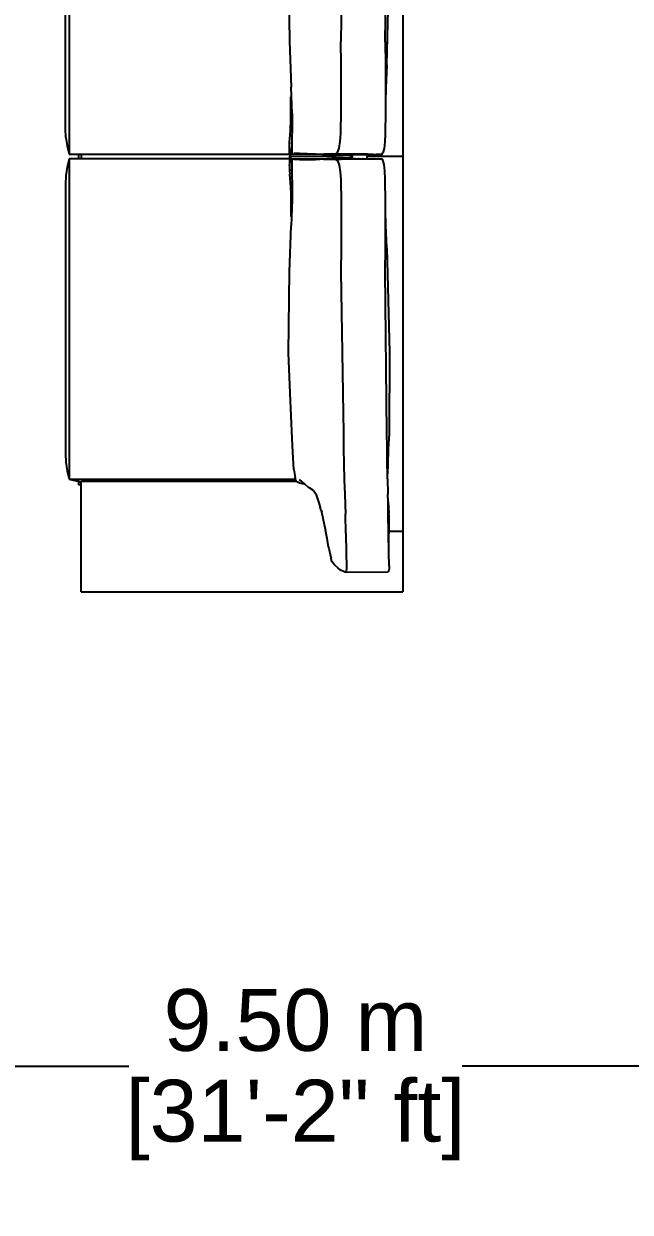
# Model space of a CAD drawing. Header units: metres. Extents: x 244.4 to 340.3, y -4.1 to 64.3.
# Drawn here: x 309.825 to 311.121, y 45.246 to 47.783 of the extents above; entities that cross this region are included whole.
import ezdxf

# ---------------------------------------------------------------- set-up
doc = ezdxf.new("R2010")
doc.units = ezdxf.units.M
doc.layers.get('Defpoints').update_dxf_attribs({"lineweight": 0})
doc.layers.add('Edges', color=7, linetype='Continuous')
doc.styles.add('TEXTS', font='swissl.ttf')
doc.dimstyles.new('Copy of DIMTEXT', dxfattribs={"dimscale": 0.3, "dimtxt": 0.22, "dimasz": 0.18, "dimexe": 0.05, "dimexo": 0.05, "dimgap": 0.05, "dimtad": 0, "dimzin": 1, "dimdsep": 46, "dimtxsty": 'TEXTS', "dimblk": 'ARCHTICK', "dimcen": 0.1, "dimclrd": 256, "dimclre": 6, "dimclrt": 7, "dimadec": 0, "dimazin": 0, "dimtfac": 0.15, "dimtix": 1, "dimtofl": 0, "dimtmove": 1, "dimatfit": 3, "dimldrblk": 'OPEN', "dimfxl": 0, "dimtolj": 1, "dimtzin": 0, "dimarcsym": 0})

# ---------------------------------------------------------------- blocks, each defined once
blk = doc.blocks.new('Living Room Set 09 pl')
at = {"layer": 'Edges'}
for p, q in [((141.63, 73.88), (141.63, 25.15)), ((104.25, 61.25), (104.25, 25.41)), ((103.86, 28.24), (103.86, 58.42)), ((139.67, 38), (139.86, 56.07)), ((128.83, 47.1), (128.95, 38.06)), ((134.83, 47.08), (134.7, 38.04)), ((139.83, 35.42), (140.16, 47.03)), ((128.95, 38.06), (129.14, 32.91)), ((134.72, 35.47), (134.7, 38.04)), ((139.67, 38), (139.69, 35.42)), ((134.73, 32.89), (134.72, 35.47)), ((139.69, 35.42), (139.69, 32.84)), ((139.83, 35.42), (139.74, 32.84)), ((129.2, 30.97), (129.14, 32.91)), ((134.72, 30.3), (134.73, 32.89)), ((139.74, 32.84), (139.69, 31.23)), ((139.69, 32.84), (139.69, 31.23)), ((129.11, 31.28), (129.08, 31.85)), ((129.11, 30.37), (129.11, 31.28)), ((129.18, 29.93), (129.2, 30.97)), ((129.23, 30), (129.2, 30.97)), ((139.69, 31.23), (139.68, 30.26)), ((129.08, 28.52), (129.18, 29.93)), ((129.11, 29.03), (129.11, 30.37)), ((129.23, 30), (129.2, 25.46)), ((134.69, 27.72), (134.72, 30.3)), ((139.68, 30.26), (139.66, 27.67)), ((103.9, 27.28), (103.86, 28.24)), ((128.97, 27.13), (129.08, 28.52)), ((129.07, 28.33), (129.11, 29.03)), ((103.9, 27.28), (104.03, 26.34)), ((128.94, 26.37), (128.97, 26.74)), ((128.95, 26.75), (128.97, 27.13)), ((128.95, 26.24), (128.95, 26.75)), ((134.5, 26.1), (134.63, 26.84)), ((134.63, 26.84), (134.69, 27.72)), ((139.63, 26.8), (139.54, 26.05)), ((139.66, 27.67), (139.63, 26.8)), ((104.03, 26.34), (104.25, 25.41)), ((104.25, 25.41), (105.31, 25.41)), ((105.31, 25.41), (105.31, 24.89)), ((105.31, 25.41), (105.63, 25.41)), ((105.63, 25.41), (105.63, 24.89)), ((105.63, 25.41), (128.95, 25.41)), ((128.93, 26.01), (128.94, 26.37)), ((128.94, 25.53), (128.93, 26.01)), ((128.94, 25.48), (128.94, 25.53)), ((129.12, 25.47), (128.94, 25.48)), ((128.94, 25.48), (128.95, 25.41)), ((128.95, 26.19), (128.95, 26.24)), ((128.95, 26.19), (128.98, 25.91)), ((128.95, 25.41), (128.98, 25.21)), ((128.98, 25.91), (129.04, 25.66)), ((128.99, 25.15), (129.04, 25.32)), ((129.04, 25.66), (129.12, 25.5)), ((129.04, 25.32), (129.12, 25.47)), ((129.12, 25.5), (129.14, 25.49)), ((129.12, 25.47), (129.14, 25.49)), ((129.12, 25.47), (129.12, 25.47)), ((129.14, 25.49), (129.14, 25.48)), ((129.15, 25.49), (129.14, 25.49)), ((129.14, 25.49), (129.15, 25.49)), ((129.15, 25.49), (129.14, 25.49)), ((129.14, 25.49), (129.14, 25.49)), ((129.14, 25.49), (129.15, 25.48)), ((129.2, 25.44), (129.14, 25.48)), ((129.16, 26.17), (129.16, 26.17)), ((129.2, 25.44), (135.99, 25.4)), ((129.2, 25.44), (134.1, 25.43)), ((130.07, 25.48), (129.44, 25.48)), ((130.94, 25.47), (130.07, 25.48)), ((130.94, 25.47), (130.07, 25.48)), ((130.07, 25.48), (131.86, 25.46)), ((130.07, 25.46), (130.07, 25.48)), ((131.87, 25.46), (131.86, 25.46)), ((131.87, 25.46), (131.87, 25.46)), ((132.79, 25.46), (132.79, 25.46)), ((132.79, 25.46), (133.85, 25.45)), ((133.08, 25.41), (134.04, 25.41)), ((134.1, 25.43), (133.72, 25.44)), ((133.85, 25.45), (134.09, 25.45)), ((134.09, 25.43), (134.1, 25.43)), ((134.1, 25.45), (134.12, 25.44)), ((134.12, 25.44), (134.1, 25.43)), ((135.99, 25.4), (134.1, 25.43)), ((134.1, 25.43), (134.1, 25.43)), ((134.1, 25.43), (134.1, 25.43)), ((134.1, 25.43), (134.84, 25.42)), ((134.84, 25.42), (134.1, 25.43)), ((134.1, 25.43), (134.1, 25.43)), ((134.11, 25.45), (134.12, 25.45)), ((134.12, 25.46), (134.14, 25.46)), ((134.12, 25.45), (134.14, 25.46)), ((134.12, 25.45), (134.12, 25.45)), ((134.12, 25.45), (134.12, 25.45)), ((134.12, 25.44), (134.12, 25.45)), ((134.12, 25.45), (134.12, 25.45)), ((134.14, 25.46), (134.31, 25.6)), ((134.19, 25.24), (135.78, 25.29)), ((134.31, 25.6), (134.5, 26.1)), ((134.48, 25.44), (135.9, 25.42)), ((134.84, 25.42), (135.9, 25.41)), ((135.88, 25.41), (134.84, 25.42)), ((135.9, 25.42), (135.48, 25.43)), ((135.86, 25.29), (135.78, 25.29)), ((135.82, 25.15), (135.78, 25.29)), ((135.86, 25.29), (135.82, 25.15)), ((135.88, 25.34), (135.86, 25.29)), ((135.88, 25.41), (135.9, 25.41)), ((135.94, 25.34), (135.88, 25.34)), ((135.9, 25.43), (135.9, 25.42)), ((135.9, 25.42), (135.99, 25.42)), ((135.9, 25.42), (135.9, 25.41)), ((135.9, 25.41), (135.9, 25.41)), ((135.9, 25.41), (135.99, 25.41)), ((135.99, 25.41), (135.9, 25.41)), ((135.95, 25.37), (135.94, 25.34)), ((135.95, 25.37), (135.99, 25.4)), ((135.98, 25.37), (135.95, 25.15)), ((135.99, 25.4), (135.98, 25.37)), ((135.99, 25.42), (136.01, 25.42)), ((135.99, 25.42), (135.99, 25.42)), ((135.99, 25.42), (135.99, 25.41)), ((135.99, 25.41), (136, 25.41)), ((135.99, 25.41), (135.99, 25.41)), ((135.99, 25.4), (136, 25.41)), ((135.99, 25.41), (135.99, 25.41)), ((135.99, 25.41), (136, 25.41)), ((135.99, 25.4), (136.01, 25.4)), ((135.99, 25.4), (135.99, 25.4)), ((136, 25.41), (136.01, 25.42)), ((136, 25.41), (136.01, 25.4)), ((136, 25.41), (136, 25.41)), ((136, 25.41), (136, 25.41)), ((136, 25.41), (136.01, 25.41)), ((136, 25.41), (136.01, 25.41)), ((136.01, 25.41), (136, 25.41)), ((136.01, 25.42), (136.01, 25.42)), ((136.01, 25.42), (136.01, 25.41)), ((136.01, 25.42), (136.01, 25.42)), ((136.59, 25.41), (136.01, 25.42)), ((136.01, 25.41), (136.01, 25.41)), ((136.01, 25.41), (136.01, 25.41)), ((136.31, 25.41), (136.01, 25.41)), ((136.01, 25.41), (136.31, 25.41)), ((136.01, 25.4), (137.63, 25.39)), ((136.32, 25.41), (136.31, 25.41)), ((136.59, 25.41), (136.32, 25.41)), ((136.32, 25.41), (136.32, 25.41)), ((136.32, 25.41), (136.59, 25.41)), ((136.6, 25.42), (136.59, 25.41)), ((136.59, 25.41), (136.59, 25.41)), ((136.59, 25.41), (136.59, 25.41)), ((136.74, 25.41), (136.59, 25.41)), ((136.59, 25.41), (136.59, 25.41)), ((136.59, 25.41), (136.59, 25.41)), ((136.86, 25.41), (136.59, 25.41)), ((136.59, 25.41), (136.86, 25.41)), ((137.63, 25.4), (136.74, 25.41)), ((136.74, 25.41), (137.63, 25.4)), ((137.63, 25.41), (136.86, 25.41)), ((136.86, 25.41), (137.11, 25.41)), ((137.63, 25.41), (137.63, 25.4)), ((137.75, 25.4), (137.63, 25.41)), ((137.63, 25.4), (138.65, 25.39)), ((137.63, 25.4), (137.63, 25.4)), ((137.63, 25.4), (137.63, 25.39)), ((137.79, 25.4), (137.63, 25.4)), ((137.63, 25.4), (137.63, 25.4)), ((137.63, 25.4), (138.41, 25.39)), ((137.63, 25.39), (137.63, 25.15)), ((137.79, 25.4), (137.79, 25.4)), ((138.19, 25.4), (137.79, 25.4)), ((138.31, 25.4), (138.19, 25.4)), ((138.41, 25.4), (138.41, 25.39)), ((138.41, 25.39), (138.65, 25.39)), ((139.27, 25.39), (138.65, 25.39)), ((138.65, 25.39), (138.65, 25.39)), ((138.65, 25.39), (138.65, 25.39)), ((138.65, 25.39), (139.27, 25.39)), ((139.27, 25.39), (139.41, 25.56)), ((139.27, 25.39), (139.27, 25.39)), ((139.27, 25.39), (139.27, 25.39)), ((139.54, 26.05), (139.41, 25.56)), ((104.03, 23.96), (103.9, 23.02)), ((104.25, 24.89), (104.03, 23.96)), ((104.25, 24.89), (104.25, -10.95)), ((105.31, 24.89), (104.25, 24.89)), ((105.63, 24.89), (105.31, 24.89)), ((128.95, 24.89), (105.63, 24.89)), ((128.94, 24.77), (128.93, 24.29)), ((128.93, 24.29), (128.94, 23.93)), ((128.94, 24.82), (128.95, 24.89)), ((129.12, 24.84), (128.94, 24.82)), ((128.94, 24.82), (128.94, 24.77)), ((128.95, 24.89), (128.98, 25.09)), ((128.95, 24.11), (128.98, 24.4)), ((128.95, 24.11), (128.95, 24.06)), ((128.95, 24.06), (128.95, 23.55)), ((128.98, 25.21), (128.99, 25.15)), ((128.98, 25.09), (128.99, 25.15)), ((128.98, 24.4), (129.04, 24.64)), ((128.99, 25.15), (129.04, 24.98)), ((132.69, 25.15), (128.99, 25.15)), ((129.04, 24.98), (129.12, 24.84)), ((129.04, 24.64), (129.12, 24.8)), ((129.12, 24.84), (129.12, 24.83)), ((129.12, 24.83), (129.14, 24.82)), ((129.12, 24.8), (129.14, 24.82)), ((129.2, 24.86), (129.14, 24.82)), ((129.14, 24.82), (129.14, 24.82)), ((129.14, 24.82), (129.14, 24.82)), ((129.14, 24.82), (129.14, 24.81)), ((129.14, 24.81), (129.15, 24.82)), ((129.16, 24.13), (129.15, 24.13)), ((129.2, 24.86), (134.44, 24.89)), ((134.1, 24.87), (129.2, 24.86)), ((129.2, 24.84), (129.23, 20.3)), ((130.07, 24.82), (129.44, 24.82)), ((131.35, 24.84), (130.07, 24.82)), ((130.07, 24.82), (131.86, 24.84)), ((130.07, 24.84), (130.07, 24.82)), ((134.1, 24.87), (131.35, 24.84)), ((131.35, 24.84), (132.36, 24.85)), ((134.19, 25.24), (132.69, 25.15)), ((134.19, 25.06), (132.69, 25.15)), ((132.79, 24.85), (132.79, 24.85)), ((132.8, 24.85), (132.79, 24.85)), ((132.79, 24.84), (133.85, 24.85)), ((132.79, 24.84), (132.79, 24.85)), ((132.79, 24.84), (132.8, 24.85)), ((132.79, 24.84), (132.79, 24.85)), ((132.79, 24.85), (132.79, 24.84)), ((133.85, 24.85), (134.09, 24.85)), ((134.44, 24.89), (134.04, 24.89)), ((134.09, 24.87), (134.1, 24.87)), ((135.34, 24.89), (134.1, 24.87)), ((134.1, 24.87), (134.84, 24.88)), ((134.1, 24.87), (134.1, 24.87)), ((134.1, 24.87), (134.1, 24.87)), ((134.1, 24.87), (134.1, 24.87)), ((134.12, 24.86), (134.1, 24.87)), ((134.12, 24.85), (134.12, 24.85)), ((134.12, 24.85), (134.12, 24.85)), ((134.12, 24.85), (134.13, 24.84)), ((134.12, 24.85), (134.12, 24.85)), ((134.13, 24.84), (134.14, 24.84)), ((134.14, 24.84), (134.31, 24.7)), ((134.19, 25.06), (135.78, 25.01)), ((134.31, 24.7), (134.5, 24.2)), ((134.44, 24.89), (135.89, 24.9)), ((135.34, 24.89), (134.44, 24.89)), ((134.48, 24.86), (134.73, 24.86)), ((134.5, 24.2), (134.63, 23.46)), ((135.9, 24.89), (134.84, 24.88)), ((134.84, 24.88), (135.9, 24.89)), ((135.89, 24.9), (135.34, 24.89)), ((135.9, 24.89), (135.34, 24.89)), ((135.55, 24.87), (135.48, 24.87)), ((135.82, 25.15), (135.78, 25.01)), ((135.86, 25.01), (135.78, 25.01)), ((135.82, 25.15), (135.95, 25.15)), ((135.86, 25.01), (135.82, 25.15)), ((135.88, 24.96), (135.86, 25.01)), ((135.88, 24.96), (135.94, 24.96)), ((135.89, 24.9), (135.88, 24.93)), ((135.9, 24.89), (135.89, 24.9)), ((135.99, 24.9), (135.89, 24.9)), ((135.9, 24.89), (135.9, 24.89)), ((135.99, 24.89), (135.9, 24.89)), ((135.9, 24.89), (135.99, 24.89)), ((135.95, 24.93), (135.94, 24.96)), ((135.98, 24.93), (135.95, 25.15)), ((135.95, 24.93), (135.99, 24.9)), ((135.99, 24.9), (135.98, 24.93)), ((135.99, 24.9), (136, 24.89)), ((135.99, 24.89), (135.99, 24.9)), ((135.99, 24.9), (135.99, 24.9)), ((135.99, 24.9), (135.99, 24.9)), ((136.01, 24.9), (135.99, 24.9)), ((135.99, 24.9), (135.99, 24.9)), ((135.99, 24.89), (135.99, 24.89)), ((136, 24.89), (135.99, 24.89)), ((135.99, 24.89), (136, 24.89)), ((136, 24.89), (136, 24.89)), ((136, 24.89), (136, 24.89)), ((136.01, 24.89), (136, 24.89)), ((136, 24.89), (136.01, 24.89)), ((136.01, 24.89), (136, 24.89)), ((136.01, 24.9), (139.27, 24.91)), ((136.01, 24.89), (136.01, 24.89)), ((136.01, 24.89), (136.01, 24.89)), ((136.31, 24.89), (136.01, 24.89)), ((136.31, 24.89), (136.01, 24.89)), ((136.32, 24.89), (136.31, 24.89)), ((136.32, 24.89), (136.59, 24.89)), ((136.59, 24.9), (136.59, 24.89)), ((136.73, 24.89), (136.59, 24.89)), ((136.73, 24.89), (137.17, 24.9)), ((137.11, 24.89), (137.07, 24.89)), ((137.17, 24.9), (137.17, 24.9)), ((137.17, 24.9), (137.79, 24.9)), ((141.63, 25.15), (137.63, 25.15)), ((137.63, 24.9), (137.63, 25.15)), ((137.63, 24.9), (137.63, 24.9)), ((137.79, 24.9), (138.41, 24.91)), ((137.79, 24.9), (138.41, 24.91)), ((137.79, 24.9), (137.79, 24.9)), ((137.79, 24.9), (137.79, 24.9)), ((138.31, 24.9), (138.27, 24.9)), ((138.41, 24.91), (139.27, 24.91)), ((139.41, 24.74), (139.27, 24.91)), ((139.27, 24.91), (139.27, 24.91)), ((139.27, 24.91), (139.27, 24.91)), ((139.54, 24.25), (139.41, 24.74)), ((139.63, 23.5), (139.54, 24.25)), ((141.63, 25.15), (141.63, -16.81)), ((103.9, 23.02), (103.86, 22.06)), ((128.94, 23.93), (128.97, 23.57)), ((128.95, 23.55), (128.97, 23.17)), ((129.08, 21.78), (128.97, 23.17)), ((134.63, 23.46), (134.69, 22.59)), ((139.66, 22.63), (139.63, 23.5)), ((139.68, 20.04), (139.66, 22.63)), ((103.86, 22.06), (103.86, -8.12)), ((129.07, 21.97), (129.11, 21.27)), ((129.18, 20.37), (129.08, 21.78)), ((134.69, 22.59), (134.72, 20)), ((129.11, 21.27), (129.11, 19.93)), ((129.2, 19.33), (129.18, 20.37)), ((129.23, 20.3), (129.2, 19.33)), ((134.72, 20), (134.73, 17.41)), ((139.69, 19.07), (139.68, 20.04)), ((129.11, 19.02), (129.08, 18.45)), ((129.11, 19.93), (129.11, 19.02)), ((129.2, 19.33), (129.14, 17.39)), ((139.74, 17.46), (139.69, 19.07)), ((139.69, 17.46), (139.69, 19.07)), ((128.95, 12.24), (129.14, 17.39)), ((134.73, 17.41), (134.72, 14.83)), ((139.69, 14.88), (139.69, 17.46)), ((139.83, 14.88), (139.74, 17.46)), ((134.72, 14.83), (134.7, 12.26)), ((139.67, 12.3), (139.69, 14.88)), ((139.83, 14.88), (140.16, 3.27)), ((128.83, 3.2), (128.95, 12.24)), ((134.7, 12.26), (134.83, 3.22)), ((139.86, -5.77), (139.67, 12.3)), ((129.03, -1.32), (128.83, 3.2)), ((134.83, 3.22), (134.83, 3.22)), ((134.83, 3.22), (134.98, -5.82)), ((140.16, 3.27), (140.09, -5.88)), ((129.23, -6.39), (129.03, -1.32)), ((129.31, -7.95), (129.23, -6.39)), ((134.98, -5.82), (135, -7.54)), ((139.87, -7.49), (139.86, -5.77)), ((140.09, -5.88), (140.01, -7.57)), ((129.42, -9.88), (129.31, -7.95)), ((135, -7.54), (135.03, -9.26)), ((139.89, -9.22), (139.87, -7.49)), ((140.01, -7.57), (139.94, -9.33)), ((103.86, -8.12), (103.9, -9.07)), ((103.9, -9.07), (104.03, -10.02)), ((135.03, -9.26), (135.08, -10.98)), ((139.92, -10.38), (139.89, -9.22)), ((104.03, -10.02), (104.25, -10.95)), ((129.42, -9.88), (129.58, -10.77)), ((139.94, -9.33), (139.92, -10.38)), ((139.93, -10.94), (139.92, -10.38)), ((104.25, -10.95), (129.62, -10.95)), ((104.25, -10.95), (105.07, -11.16)), ((105.07, -11.16), (105.31, -11.2)), ((105.31, -11.2), (105.31, -11.58)), ((105.31, -11.2), (105.63, -11.25)), ((105.63, -11.58), (105.31, -11.58)), ((129.74, -11.23), (105.63, -11.23)), ((105.63, -11.23), (105.63, -11.25)), ((105.63, -11.58), (105.63, -11.25)), ((105.63, -23.58), (105.63, -11.58)), ((129.62, -10.95), (129.58, -10.77)), ((129.62, -10.97), (129.62, -10.95)), ((129.68, -11.13), (129.62, -10.97)), ((129.74, -11.23), (129.68, -11.13)), ((129.75, -11.24), (129.74, -11.23)), ((129.81, -11.3), (129.75, -11.24)), ((129.84, -11.31), (129.81, -11.3)), ((129.91, -11.33), (129.84, -11.31)), ((129.93, -11.34), (129.91, -11.33)), ((129.97, -11.35), (129.93, -11.34)), ((130.04, -11.37), (129.97, -11.35)), ((130.04, -11.37), (130.35, -11.43)), ((130.04, -11.37), (130.04, -11.37)), ((130.65, -11.51), (130.05, -10.98)), ((130.35, -11.43), (130.47, -11.46)), ((130.47, -11.46), (130.62, -11.5)), ((130.62, -11.5), (130.65, -11.51)), ((131.08, -11.89), (130.65, -11.51)), ((131.22, -11.96), (131.08, -11.89)), ((131.64, -12.23), (131.22, -11.96)), ((135.08, -10.98), (135.15, -12.69)), ((139.93, -10.94), (139.97, -12.65)), ((131.64, -12.23), (131.71, -12.33)), ((131.71, -12.33), (131.91, -12.61)), ((131.91, -12.61), (131.98, -12.82)), ((131.98, -12.82), (132.16, -13.4)), ((135.15, -12.69), (135.21, -14.87)), ((139.99, -13.5), (139.97, -12.65)), ((132.16, -13.4), (132.37, -14.08)), ((132.48, -14.45), (132.37, -14.08)), ((132.48, -14.45), (132.55, -14.65)), ((139.99, -13.5), (140.06, -14.78)), ((140.01, -14.83), (139.99, -13.5)), ((132.71, -15.38), (132.55, -14.65)), ((132.96, -16.59), (132.71, -15.38)), ((135.26, -17.06), (135.21, -14.87)), ((140.05, -17.01), (140.01, -14.83)), ((140.08, -14.93), (140.06, -14.78)), ((140.08, -14.93), (140.06, -16.81)), ((132.96, -16.59), (132.96, -16.6)), ((132.96, -16.6), (132.97, -16.67)), ((133.12, -17.41), (132.97, -16.67)), ((135.26, -17.06), (135.31, -19.24)), ((140.06, -16.81), (140.05, -16.81)), ((140.08, -19.19), (140.05, -17.01)), ((141.63, -16.81), (140.06, -16.81)), ((140.06, -16.81), (140.06, -17.08)), ((140.08, -19.19), (140.06, -17.08)), ((141.63, -16.81), (141.63, -23.58)), ((133.12, -17.43), (133.12, -17.41)), ((133.12, -17.41), (133.12, -17.41)), ((133.13, -17.46), (133.12, -17.43)), ((133.13, -17.46), (133.13, -17.47)), ((133.15, -17.55), (133.13, -17.47)), ((133.15, -17.55), (133.15, -17.56)), ((133.33, -18.56), (133.15, -17.56)), ((133.33, -18.56), (133.35, -18.67)), ((133.35, -18.69), (133.35, -18.67)), ((133.35, -18.69), (133.55, -19.58)), ((133.55, -19.58), (133.6, -19.82)), ((133.64, -20.06), (133.6, -19.82)), ((135.31, -19.24), (135.34, -20.71)), ((140.1, -20.66), (140.08, -19.19)), ((133.65, -20.13), (133.64, -20.06)), ((133.65, -20.13), (133.66, -20.13)), ((133.65, -20.14), (133.65, -20.13)), ((133.65, -20.14), (133.67, -20.14)), ((133.67, -20.17), (133.65, -20.14)), ((134, -20.56), (133.67, -20.17)), ((134.34, -20.88), (134, -20.56)), ((134.67, -21.13), (134.34, -20.88)), ((135.01, -21.31), (134.67, -21.13)), ((135.29, -21.19), (135.26, -21.29)), ((135.32, -21.05), (135.29, -21.19)), ((135.33, -20.89), (135.32, -21.05)), ((135.34, -20.71), (135.33, -20.89)), ((140.05, -21.25), (140.02, -21.31)), ((140.07, -21.15), (140.05, -21.25)), ((140.09, -21.01), (140.07, -21.15)), ((140.1, -20.84), (140.09, -21.01)), ((140.1, -20.66), (140.1, -20.84)), ((135.18, -21.36), (135.01, -21.31)), ((135.18, -21.36), (139.99, -21.32)), ((135.22, -21.35), (135.18, -21.36)), ((135.26, -21.29), (135.22, -21.35)), ((139.97, -21.31), (139.99, -21.32)), ((140.02, -21.31), (139.99, -21.32)), ((105.63, -23.58), (141.63, -23.58))]:
    blk.add_line(p, q, dxfattribs=at)
blk = doc.blocks.new('_ArchTick')
at = {"color": 0, "linetype": 'ByBlock', "const_width": 0.15}
blk.add_lwpolyline([(-0.5, -0.5), (0.5, 0.5)], dxfattribs=at)
blk = doc.blocks.new('*D127')
at = {"layer": 'Defpoints', "color": 0, "transparency": 16777216}
for p in [(305.6554, 45.8688), (315.1554, 45.7762), (315.1554, 45.5574)]:
    blk.add_point(p, dxfattribs=at)
at = {"layer": 'Edges', "color": 6, "lineweight": -2, "transparency": 16777216}
for p, q in [((305.6554, 45.8388), (305.6554, 45.5274)), ((315.1554, 45.7462), (315.1554, 45.5274))]:
    blk.add_line(p, q, dxfattribs=at)
at = {"layer": 'Edges', "lineweight": -2, "transparency": 16777216}
for p, q in [((305.6554, 45.5574), (310.0491, 45.5574)), ((315.1554, 45.5574), (310.7616, 45.5574))]:
    blk.add_line(p, q, dxfattribs=at)
at = {"layer": 'Edges', "lineweight": -2, "transparency": 16777216, "xscale": 0.108, "yscale": 0.108, "zscale": 0.108, "rotation": 180}
blk.add_blockref('_ArchTick', (305.6554, 45.5574), dxfattribs=at)
at = {"layer": 'Edges', "lineweight": -2, "transparency": 16777216, "xscale": 0.108, "yscale": 0.108, "zscale": 0.108}
blk.add_blockref('_ArchTick', (315.1554, 45.5574), dxfattribs=at)
at = {"layer": 'Edges', "color": 7, "transparency": 16777216, "char_height": 0.132, "attachment_point": 5, "style": 'TEXTS', "bg_fill": 3, "box_fill_scale": 1.1, "bg_fill_color": 256, "bg_fill_true_color": 13158600, "bg_fill_transparency": 0}
for s, insert in [('\\A1;9.50 m', (310.4054, 45.6552)), ('\\A1;[31\'-2" ft]', (310.4054, 45.4425))]:
    blk.add_mtext(s, dxfattribs=dict(at, insert=insert))
blk = doc.blocks.new('_Open')
at = {"color": 0, "linetype": 'ByBlock', "lineweight": -2}
for p, q in [((-1, 0.167), (0, 0)), ((-1, -0.167), (0, 0)), ((0, 0), (-1, 0))]:
    blk.add_line(p, q, dxfattribs=at)

msp = doc.modelspace()

# ---------------------------------------------------------------- block references
at = {"xscale": 0.01907539693615318, "yscale": 0.01907539693615318, "zscale": 0.01907539693615318}
msp.add_blockref('Living Room Set 09 pl', (307.933, 47.02), dxfattribs=at)

# ---------------------------------------------------------------- dimensions: what is measured, and where the dimension line sits
at = {"layer": 'Edges'}
dim = msp.add_linear_dim(base=(315.1554, 45.5574), p1=(305.6554, 45.8688), p2=(315.1554, 45.7762), dimstyle='Copy of DIMTEXT', override={"dimscale": 0.6, "dimpost": ' m\\X', "dimfxl": 0.9, "dimfxlon": 1, "dimtfill": 1}, dxfattribs=at)
dim.commit()
dim.dimension.update_dxf_attribs({"geometry": '*D127', "text_midpoint": (310.4054, 45.5574)})

doc.saveas('drawing.dxf')
